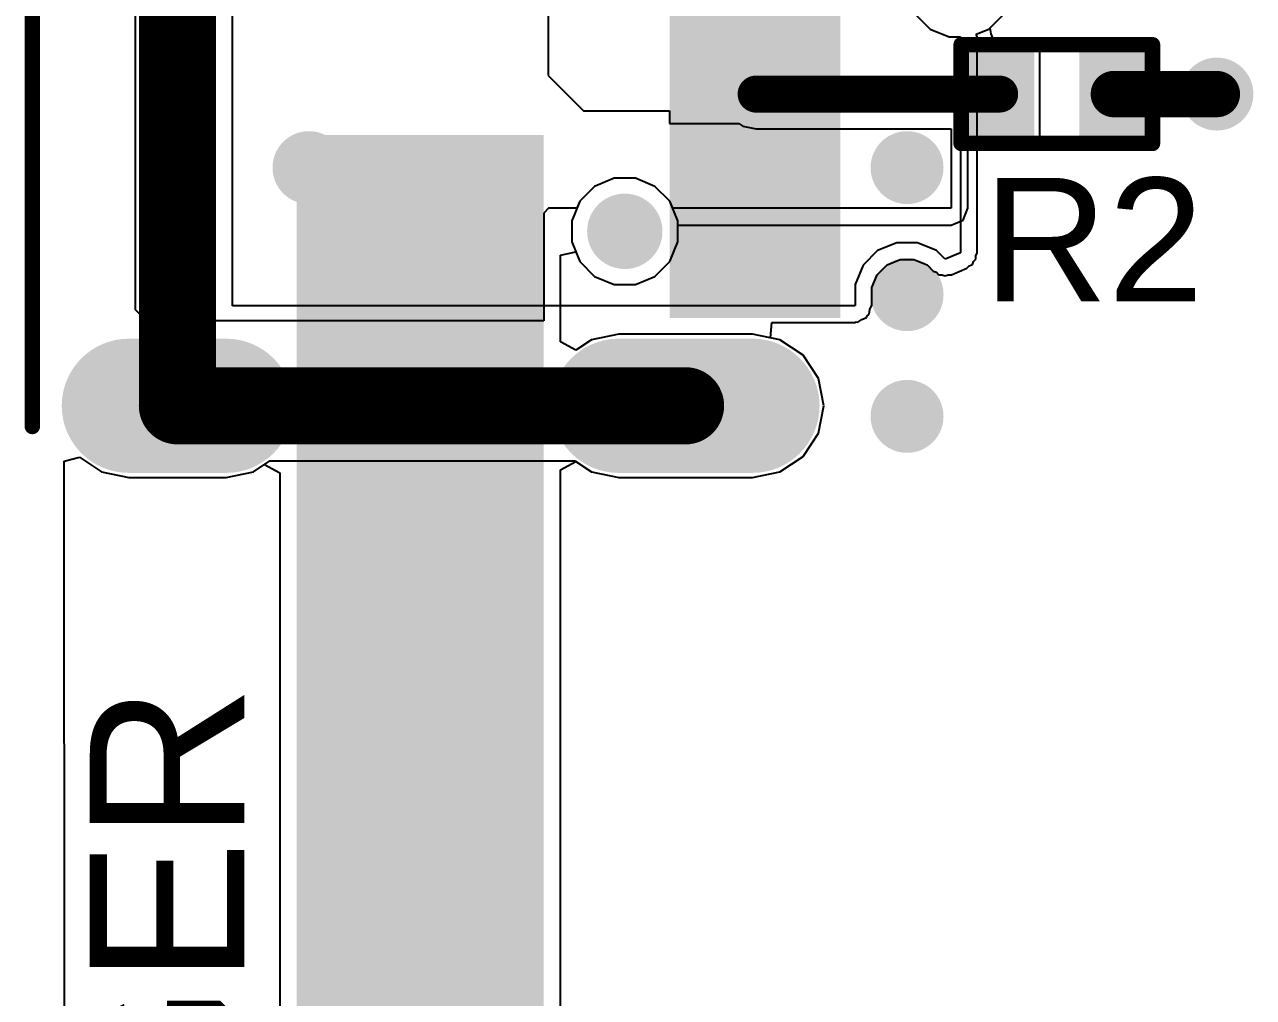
# Model space of a CAD drawing. Header units: millimetres. Extents: x -4.8 to 36.7, y -5.2 to 57.6.
# Drawn here: x -4.8 to 5.31, y 16.54 to 24.54 of the extents above; entities that cross this region are included whole.
import ezdxf

# ---------------------------------------------------------------- set-up
doc = ezdxf.new("R2010")
doc.units = ezdxf.units.MM
for name, color, linetype in [('BottomLayer', 5, 'Continuous'), ('BottomSolder', 6, 'Continuous'), ('MultiLayer', 9, 'Continuous'), ('PadHoleLayer', 156, 'Continuous'), ('TopLayer', 1, 'Continuous'), ('TopOverlay', 2, 'Continuous'), ('TopPaste', 8, 'Continuous'), ('TopSolder', 216, 'Continuous'), ('ViaHoleLayer', 16, 'Continuous')]:
    doc.layers.add(name, color=color, linetype=linetype)
doc.styles.add('Arial', font='', dxfattribs={"height": 0.2})
doc.styles.get('Arial').set_extended_font_data('Arial')

# ---------------------------------------------------------------- blocks, each defined once
blk = doc.blocks.new('R___0402_73')
at = {"layer": 'TopLayer'}
for points in [[(-0.699, -0.318), (-0.699, 0.318), (-0.241, 0.318), (-0.241, -0.318)], [(0.241, -0.318), (0.241, 0.318), (0.699, 0.318), (0.699, -0.318)]]:
    blk.add_hatch(color=1, dxfattribs=at).paths.add_polyline_path(points)
at = {"layer": 'TopPaste'}
for points in [[(-0.699, -0.318), (-0.699, 0.318), (-0.241, 0.318), (-0.241, -0.318)], [(0.241, -0.318), (0.241, 0.318), (0.699, 0.318), (0.699, -0.318)]]:
    blk.add_hatch(color=8, dxfattribs=at).paths.add_polyline_path(points)
at = {"layer": 'TopSolder'}
for points in [[(-0.754, -0.373), (-0.754, 0.373), (-0.186, 0.373), (-0.186, -0.373)], [(0.186, -0.373), (0.186, 0.373), (0.754, 0.373), (0.754, -0.373)]]:
    blk.add_hatch(color=216, dxfattribs=at).paths.add_polyline_path(points)
at = {"layer": 'TopOverlay'}
for points, const_width in [([(-0.787, 0.406), (0.787, 0.406)], 0.127), ([(-0.787, -0.406), (-0.787, 0.406)], 0.127), ([(0.787, -0.406), (0.787, 0.406)], 0.127), ([(-0.787, -0.406), (0.787, -0.406)], 0.127), ([(-0.813, -0.432), (0.813, -0.432)], 0.00323)]:
    blk.add_lwpolyline(points, dxfattribs=dict(at, const_width=const_width))
for points, const_width in [([(-0.819, 0.406, 1), (-0.756, 0.406, 1)], 0.0635), ([(-0.819, 0.406, 1), (-0.756, 0.406, 1)], 0.0635), ([(0.756, 0.406, 1), (0.819, 0.406, 1)], 0.0635), ([(0.756, 0.406, 1), (0.819, 0.406, 1)], 0.0635), ([(-0.819, -0.406, 1), (-0.756, -0.406, 1)], 0.0635), ([(-0.819, -0.406, 1), (-0.756, -0.406, 1)], 0.0635), ([(0.756, -0.406, 1), (0.819, -0.406, 1)], 0.0635), ([(0.756, -0.406, 1), (0.819, -0.406, 1)], 0.0635), ([(-0.814, -0.432, 1), (-0.812, -0.432, 1)], 0.00161), ([(0.812, -0.432, 1), (0.814, -0.432, 1)], 0.00161)]:
    blk.add_lwpolyline(points, format="xyb", close=True, dxfattribs=dict(at, const_width=const_width))
blk = doc.blocks.new('TYPE_C_31_M_12__78')
at = {"layer": 'BottomLayer'}
h = blk.add_hatch(color=5, dxfattribs=at)
edge = h.paths.add_edge_path()
edge.add_arc((-4.325, 2.355), 0.45, 0, 180)
edge.add_line((-4.775, 2.355), (-4.775, 1.255))
edge.add_arc((-4.325, 1.255), 0.45, 180, 360)
edge.add_line((-3.875, 1.255), (-3.875, 2.355))
h = blk.add_hatch(color=5, dxfattribs=at)
edge = h.paths.add_edge_path()
edge.add_arc((4.325, 1.255), 0.45, 180, 360)
edge.add_line((4.775, 1.255), (4.775, 2.355))
edge.add_arc((4.325, 2.355), 0.45, 0, 180)
edge.add_line((3.875, 2.355), (3.875, 1.255))
h = blk.add_hatch(color=5, dxfattribs=at)
edge = h.paths.add_edge_path()
edge.add_arc((-4.325, -2.775), 0.45, 180, 360)
edge.add_line((-3.875, -2.775), (-3.875, -1.975))
edge.add_arc((-4.325, -1.975), 0.45, 0, 180)
edge.add_line((-4.775, -1.975), (-4.775, -2.775))
h = blk.add_hatch(color=5, dxfattribs=at)
edge = h.paths.add_edge_path()
edge.add_arc((4.325, -2.775), 0.45, 180, 360)
edge.add_line((4.775, -2.775), (4.775, -1.975))
edge.add_arc((4.325, -1.975), 0.45, 0, 180)
edge.add_line((3.875, -1.975), (3.875, -2.775))
at = {"layer": 'BottomSolder'}
h = blk.add_hatch(color=6, dxfattribs=at)
edge = h.paths.add_edge_path()
edge.add_arc((-4.325, 2.355), 0.552, 0, 180)
edge.add_line((-4.877, 2.355), (-4.877, 1.255))
edge.add_arc((-4.325, 1.255), 0.552, 180, 360)
edge.add_line((-3.773, 1.255), (-3.773, 2.355))
h = blk.add_hatch(color=6, dxfattribs=at)
edge = h.paths.add_edge_path()
edge.add_arc((4.325, 1.255), 0.552, 180, 360)
edge.add_line((4.877, 1.255), (4.877, 2.355))
edge.add_arc((4.325, 2.355), 0.552, 0, 180)
edge.add_line((3.773, 2.355), (3.773, 1.255))
h = blk.add_hatch(color=6, dxfattribs=at)
edge = h.paths.add_edge_path()
edge.add_arc((-2.89, 1.305), 0.102, 0, 360)
h = blk.add_hatch(color=6, dxfattribs=at)
edge = h.paths.add_edge_path()
edge.add_arc((2.89, 1.305), 0.102, 0, 360)
h = blk.add_hatch(color=6, dxfattribs=at)
edge = h.paths.add_edge_path()
edge.add_arc((-4.325, -2.775), 0.552, 180, 360)
edge.add_line((-3.773, -2.775), (-3.773, -1.975))
edge.add_arc((-4.325, -1.975), 0.552, 0, 180)
edge.add_line((-4.877, -1.975), (-4.877, -2.775))
h = blk.add_hatch(color=6, dxfattribs=at)
edge = h.paths.add_edge_path()
edge.add_arc((4.325, -2.775), 0.552, 180, 360)
edge.add_line((4.877, -2.775), (4.877, -1.975))
edge.add_arc((4.325, -1.975), 0.552, 0, 180)
edge.add_line((3.773, -1.975), (3.773, -2.775))
at = {"layer": 'MultiLayer'}
h = blk.add_hatch(color=9, dxfattribs=at)
edge = h.paths.add_edge_path()
edge.add_arc((-4.325, 2.355), 0.45, 0, 180)
edge.add_line((-4.775, 2.355), (-4.775, 1.255))
edge.add_arc((-4.325, 1.255), 0.45, 180, 360)
edge.add_line((-3.875, 1.255), (-3.875, 2.355))
h = blk.add_hatch(color=9, dxfattribs=at)
edge = h.paths.add_edge_path()
edge.add_arc((4.325, 1.255), 0.45, 180, 360)
edge.add_line((4.775, 1.255), (4.775, 2.355))
edge.add_arc((4.325, 2.355), 0.45, 0, 180)
edge.add_line((3.875, 2.355), (3.875, 1.255))
h = blk.add_hatch(color=9, dxfattribs=at)
edge = h.paths.add_edge_path()
edge.add_arc((-4.325, -2.775), 0.45, 180, 360)
edge.add_line((-3.875, -2.775), (-3.875, -1.975))
edge.add_arc((-4.325, -1.975), 0.45, 0, 180)
edge.add_line((-4.775, -1.975), (-4.775, -2.775))
h = blk.add_hatch(color=9, dxfattribs=at)
edge = h.paths.add_edge_path()
edge.add_arc((4.325, -2.775), 0.45, 180, 360)
edge.add_line((4.775, -2.775), (4.775, -1.975))
edge.add_arc((4.325, -1.975), 0.45, 0, 180)
edge.add_line((3.875, -1.975), (3.875, -2.775))
at = {"layer": 'PadHoleLayer'}
h = blk.add_hatch(color=156, dxfattribs=at)
edge = h.paths.add_edge_path()
edge.add_arc((-4.325, 1.255), 0.3, 180, 360)
edge.add_line((-4.025, 1.255), (-4.025, 2.355))
edge.add_arc((-4.325, 2.355), 0.3, 0, 180)
edge.add_line((-4.625, 2.355), (-4.625, 1.255))
h = blk.add_hatch(color=156, dxfattribs=at)
edge = h.paths.add_edge_path()
edge.add_arc((4.325, 1.255), 0.3, 180, 360)
edge.add_line((4.625, 1.255), (4.625, 2.355))
edge.add_arc((4.325, 2.355), 0.3, 0, 180)
edge.add_line((4.025, 2.355), (4.025, 1.255))
h = blk.add_hatch(color=156, dxfattribs=at)
edge = h.paths.add_edge_path()
edge.add_arc((-2.89, 1.305), 0.31, 0, 360)
h = blk.add_hatch(color=156, dxfattribs=at)
edge = h.paths.add_edge_path()
edge.add_arc((2.89, 1.305), 0.31, 0, 360)
h = blk.add_hatch(color=156, dxfattribs=at)
edge = h.paths.add_edge_path()
edge.add_arc((-4.325, -2.775), 0.3, 180, 360)
edge.add_line((-4.025, -2.775), (-4.025, -1.975))
edge.add_arc((-4.325, -1.975), 0.3, 0, 180)
edge.add_line((-4.625, -1.975), (-4.625, -2.775))
h = blk.add_hatch(color=156, dxfattribs=at)
edge = h.paths.add_edge_path()
edge.add_arc((4.325, -2.775), 0.3, 180, 360)
edge.add_line((4.625, -2.775), (4.625, -1.975))
edge.add_arc((4.325, -1.975), 0.3, 0, 180)
edge.add_line((4.025, -1.975), (4.025, -2.775))
at = {"layer": 'TopLayer'}
for points in [[(-3.5, 2.975), (-2.9, 2.975), (-2.9, 1.775), (-3.5, 1.775)], [(-2.7, 2.975), (-2.1, 2.975), (-2.1, 1.775), (-2.7, 1.775)], [(-1.9, 2.975), (-1.6, 2.975), (-1.6, 1.775), (-1.9, 1.775)], [(-1.4, 2.975), (-1.1, 2.975), (-1.1, 1.775), (-1.4, 1.775)], [(-0.9, 2.975), (-0.6, 2.975), (-0.6, 1.775), (-0.9, 1.775)], [(-0.4, 2.975), (-0.1, 2.975), (-0.1, 1.775), (-0.4, 1.775)], [(0.4, 1.775), (0.1, 1.775), (0.1, 2.975), (0.4, 2.975)], [(0.9, 1.775), (0.6, 1.775), (0.6, 2.975), (0.9, 2.975)], [(1.4, 1.775), (1.1, 1.775), (1.1, 2.975), (1.4, 2.975)], [(1.9, 1.775), (1.6, 1.775), (1.6, 2.975), (1.9, 2.975)], [(2.7, 1.775), (2.1, 1.775), (2.1, 2.975), (2.7, 2.975)], [(2.9, 2.975), (3.5, 2.975), (3.5, 1.775), (2.9, 1.775)]]:
    blk.add_hatch(color=1, dxfattribs=at).paths.add_polyline_path(points)
h = blk.add_hatch(color=1, dxfattribs=at)
edge = h.paths.add_edge_path()
edge.add_arc((-4.325, 2.355), 0.45, 0, 180)
edge.add_line((-4.775, 2.355), (-4.775, 1.255))
edge.add_arc((-4.325, 1.255), 0.45, 180, 360)
edge.add_line((-3.875, 1.255), (-3.875, 2.355))
h = blk.add_hatch(color=1, dxfattribs=at)
edge = h.paths.add_edge_path()
edge.add_arc((4.325, 1.255), 0.45, 180, 360)
edge.add_line((4.775, 1.255), (4.775, 2.355))
edge.add_arc((4.325, 2.355), 0.45, 0, 180)
edge.add_line((3.875, 2.355), (3.875, 1.255))
h = blk.add_hatch(color=1, dxfattribs=at)
edge = h.paths.add_edge_path()
edge.add_arc((-4.325, -2.775), 0.45, 180, 360)
edge.add_line((-3.875, -2.775), (-3.875, -1.975))
edge.add_arc((-4.325, -1.975), 0.45, 0, 180)
edge.add_line((-4.775, -1.975), (-4.775, -2.775))
h = blk.add_hatch(color=1, dxfattribs=at)
edge = h.paths.add_edge_path()
edge.add_arc((4.325, -2.775), 0.45, 180, 360)
edge.add_line((4.775, -2.775), (4.775, -1.975))
edge.add_arc((4.325, -1.975), 0.45, 0, 180)
edge.add_line((3.875, -1.975), (3.875, -2.775))
at = {"layer": 'TopPaste'}
for points in [[(-3.5, 2.975), (-2.9, 2.975), (-2.9, 1.775), (-3.5, 1.775)], [(-2.7, 2.975), (-2.1, 2.975), (-2.1, 1.775), (-2.7, 1.775)], [(-1.9, 2.975), (-1.6, 2.975), (-1.6, 1.775), (-1.9, 1.775)], [(-1.4, 2.975), (-1.1, 2.975), (-1.1, 1.775), (-1.4, 1.775)], [(-0.9, 2.975), (-0.6, 2.975), (-0.6, 1.775), (-0.9, 1.775)], [(-0.4, 2.975), (-0.1, 2.975), (-0.1, 1.775), (-0.4, 1.775)], [(0.4, 1.775), (0.1, 1.775), (0.1, 2.975), (0.4, 2.975)], [(0.9, 1.775), (0.6, 1.775), (0.6, 2.975), (0.9, 2.975)], [(1.4, 1.775), (1.1, 1.775), (1.1, 2.975), (1.4, 2.975)], [(1.9, 1.775), (1.6, 1.775), (1.6, 2.975), (1.9, 2.975)], [(2.7, 1.775), (2.1, 1.775), (2.1, 2.975), (2.7, 2.975)], [(2.9, 2.975), (3.5, 2.975), (3.5, 1.775), (2.9, 1.775)]]:
    blk.add_hatch(color=8, dxfattribs=at).paths.add_polyline_path(points)
at = {"layer": 'TopSolder'}
for points in [[(-3.602, 3.077), (-2.798, 3.077), (-2.798, 1.673), (-3.602, 1.673)], [(-2.802, 3.077), (-1.998, 3.077), (-1.998, 1.673), (-2.802, 1.673)], [(-2.002, 3.077), (-1.498, 3.077), (-1.498, 1.673), (-2.002, 1.673)], [(-1.502, 3.077), (-0.998, 3.077), (-0.998, 1.673), (-1.502, 1.673)], [(-1.002, 3.077), (-0.498, 3.077), (-0.498, 1.673), (-1.002, 1.673)], [(-0.502, 3.077), (0.002, 3.077), (0.002, 1.673), (-0.502, 1.673)], [(0.502, 1.673), (-0.002, 1.673), (-0.002, 3.077), (0.502, 3.077)], [(1.002, 1.673), (0.498, 1.673), (0.498, 3.077), (1.002, 3.077)], [(1.502, 1.673), (0.998, 1.673), (0.998, 3.077), (1.502, 3.077)], [(2.002, 1.673), (1.498, 1.673), (1.498, 3.077), (2.002, 3.077)], [(2.802, 1.673), (1.998, 1.673), (1.998, 3.077), (2.802, 3.077)], [(2.798, 3.077), (3.602, 3.077), (3.602, 1.673), (2.798, 1.673)]]:
    blk.add_hatch(color=216, dxfattribs=at).paths.add_polyline_path(points)
h = blk.add_hatch(color=216, dxfattribs=at)
edge = h.paths.add_edge_path()
edge.add_arc((-4.325, 2.355), 0.552, 0, 180)
edge.add_line((-4.877, 2.355), (-4.877, 1.255))
edge.add_arc((-4.325, 1.255), 0.552, 180, 360)
edge.add_line((-3.773, 1.255), (-3.773, 2.355))
h = blk.add_hatch(color=216, dxfattribs=at)
edge = h.paths.add_edge_path()
edge.add_arc((4.325, 1.255), 0.552, 180, 360)
edge.add_line((4.877, 1.255), (4.877, 2.355))
edge.add_arc((4.325, 2.355), 0.552, 0, 180)
edge.add_line((3.773, 2.355), (3.773, 1.255))
h = blk.add_hatch(color=216, dxfattribs=at)
edge = h.paths.add_edge_path()
edge.add_arc((-2.89, 1.305), 0.102, 0, 360)
h = blk.add_hatch(color=216, dxfattribs=at)
edge = h.paths.add_edge_path()
edge.add_arc((2.89, 1.305), 0.102, 0, 360)
h = blk.add_hatch(color=216, dxfattribs=at)
edge = h.paths.add_edge_path()
edge.add_arc((-4.325, -2.775), 0.552, 180, 360)
edge.add_line((-3.773, -2.775), (-3.773, -1.975))
edge.add_arc((-4.325, -1.975), 0.552, 0, 180)
edge.add_line((-4.877, -1.975), (-4.877, -2.775))
h = blk.add_hatch(color=216, dxfattribs=at)
edge = h.paths.add_edge_path()
edge.add_arc((4.325, -2.775), 0.552, 180, 360)
edge.add_line((4.877, -2.775), (4.877, -1.975))
edge.add_arc((4.325, -1.975), 0.552, 0, 180)
edge.add_line((3.773, -1.975), (3.773, -2.775))
at = {"layer": 'TopOverlay', "const_width": 0.127}
for points in [[(-4.445, -1.181), (-4.445, 0.445)], [(4.445, -1.181), (4.445, 0.445)], [(4.495, -3.569), (-4.495, -3.569)]]:
    blk.add_lwpolyline(points, dxfattribs=at)
at = {"layer": 'TopOverlay', "const_width": 0.0635}
for points in [[(-4.476, 0.445, 1), (-4.413, 0.445, 1)], [(4.413, 0.445, 1), (4.476, 0.445, 1)], [(-4.476, -1.181, 1), (-4.413, -1.181, 1)], [(4.413, -1.181, 1), (4.476, -1.181, 1)], [(-4.527, -3.569, 1), (-4.464, -3.569, 1)], [(4.464, -3.569, 1), (4.527, -3.569, 1)]]:
    blk.add_lwpolyline(points, format="xyb", close=True, dxfattribs=at)

msp = doc.modelspace()

# ---------------------------------------------------------------- hatches: boundary and pattern name
at = {"layer": 'BottomLayer'}
h = msp.add_hatch(color=5, dxfattribs=at)
edge = h.paths.add_edge_path()
edge.add_arc((5.005, 23.966), 0.3, 0, 360)
h = msp.add_hatch(color=5, dxfattribs=at)
edge = h.paths.add_edge_path()
edge.add_arc((-2.464, 23.361), 0.3, 0, 360)
h = msp.add_hatch(color=5, dxfattribs=at)
edge = h.paths.add_edge_path()
edge.add_arc((2.456, 23.361), 0.3, 0, 360)
h = msp.add_hatch(color=5, dxfattribs=at)
edge = h.paths.add_edge_path()
edge.add_arc((2.456, 22.316), 0.3, 0, 360)
h = msp.add_hatch(color=5, dxfattribs=at)
edge = h.paths.add_edge_path()
edge.add_arc((2.456, 21.315), 0.3, 0, 360)
at = {"layer": 'TopLayer'}
h = msp.add_hatch(color=1, dxfattribs=at)
edge = h.paths.add_edge_path()
edge.add_arc((5.005, 23.966), 0.3, 0, 360)
h = msp.add_hatch(color=1, dxfattribs=at)
edge = h.paths.add_edge_path()
edge.add_arc((-2.464, 23.361), 0.3, 0, 360)
h = msp.add_hatch(color=1, dxfattribs=at)
edge = h.paths.add_edge_path()
edge.add_arc((2.456, 23.361), 0.3, 0, 360)
msp.add_hatch(color=1, dxfattribs=at).paths.add_polyline_path([(-2.565, 5.232), (-0.533, 5.232), (-0.533, 23.629), (-2.565, 23.629)])
h = msp.add_hatch(color=1, dxfattribs=at)
edge = h.paths.add_edge_path()
edge.add_arc((2.456, 22.316), 0.3, 0, 360)
h = msp.add_hatch(color=1, dxfattribs=at)
edge = h.paths.add_edge_path()
edge.add_arc((2.456, 21.315), 0.3, 0, 360)
at = {"layer": 'ViaHoleLayer'}
h = msp.add_hatch(color=16, dxfattribs=at)
edge = h.paths.add_edge_path()
edge.add_arc((5.005, 23.966), 0.15, 0, 360)
h = msp.add_hatch(color=16, dxfattribs=at)
edge = h.paths.add_edge_path()
edge.add_arc((-2.464, 23.361), 0.15, 0, 360)
h = msp.add_hatch(color=16, dxfattribs=at)
edge = h.paths.add_edge_path()
edge.add_arc((2.456, 23.361), 0.15, 0, 360)
h = msp.add_hatch(color=16, dxfattribs=at)
edge = h.paths.add_edge_path()
edge.add_arc((2.456, 22.316), 0.15, 0, 360)
h = msp.add_hatch(color=16, dxfattribs=at)
edge = h.paths.add_edge_path()
edge.add_arc((2.456, 21.315), 0.15, 0, 360)

# ---------------------------------------------------------------- linework, layer by layer
at = {"layer": 'BottomLayer'}
for p, q in [((-3.093, 22.225), (-3.093, 29.328)), ((2.526, 24.621), (2.646, 24.501)), ((3.129, 24.501), (3.25, 24.621)), ((2.646, 24.501), (2.803, 24.436)), ((3.024, 24.458), (3.129, 24.501)), ((2.803, 24.436), (2.896, 24.436)), ((2.896, 24.436), (2.896, 22.66)), ((3.033, 24.436), (3.024, 24.458)), ((3.033, 22.66), (3.033, 24.436)), ((0.047, 23.274), (-0.114, 23.207)), ((0.221, 23.274), (0.047, 23.274)), ((0.381, 23.207), (0.221, 23.274)), ((-0.114, 23.207), (-0.237, 23.084)), ((0.504, 23.084), (0.381, 23.207)), ((-0.237, 23.084), (-0.303, 22.924)), ((0.571, 22.924), (0.504, 23.084)), ((-0.303, 22.924), (-0.303, 22.75)), ((0.571, 22.75), (0.571, 22.924)), ((-0.303, 22.75), (-0.237, 22.589)), ((0.504, 22.589), (0.571, 22.75)), ((2.214, 22.678), (2.094, 22.558)), ((2.371, 22.743), (2.214, 22.678)), ((2.541, 22.743), (2.371, 22.743)), ((2.698, 22.678), (2.541, 22.743)), ((2.769, 22.607), (2.698, 22.678)), ((2.896, 22.66), (2.769, 22.607)), ((3.023, 22.635), (3.033, 22.66)), ((-0.237, 22.589), (-0.114, 22.466)), ((0.381, 22.466), (0.504, 22.589)), ((2.094, 22.558), (2.029, 22.401)), ((2.21, 22.48), (2.292, 22.562)), ((2.292, 22.562), (2.398, 22.606)), ((2.398, 22.606), (2.513, 22.606)), ((2.513, 22.606), (2.62, 22.562)), ((2.62, 22.562), (2.671, 22.51)), ((2.948, 22.533), (2.968, 22.552)), ((2.968, 22.552), (2.993, 22.563)), ((2.993, 22.563), (3.003, 22.588)), ((3.003, 22.588), (3.023, 22.607)), ((3.023, 22.607), (3.023, 22.635)), ((-0.114, 22.466), (0.047, 22.4)), ((0.221, 22.4), (0.381, 22.466)), ((2.166, 22.374), (2.21, 22.48)), ((2.671, 22.51), (2.697, 22.5)), ((2.697, 22.5), (2.716, 22.48)), ((2.716, 22.48), (2.743, 22.48)), ((2.743, 22.48), (2.769, 22.47)), ((2.769, 22.47), (2.794, 22.48)), ((2.794, 22.48), (2.821, 22.48)), ((2.821, 22.48), (2.948, 22.533)), ((0.047, 22.4), (0.221, 22.4)), ((2.029, 22.401), (2.029, 22.231)), ((2.166, 22.231), (2.166, 22.374)), ((2.025, 22.225), (-3.093, 22.225)), ((2.029, 22.231), (2.025, 22.225)), ((2.126, 22.134), (2.129, 22.142)), ((2.129, 22.142), (2.139, 22.149)), ((2.139, 22.149), (2.143, 22.155)), ((2.143, 22.155), (2.151, 22.194)), ((2.151, 22.194), (2.166, 22.231)), ((1.332, 21.961), (1.344, 22.088)), ((1.344, 22.088), (2.025, 22.088)), ((2.025, 22.088), (2.038, 22.093)), ((2.038, 22.093), (2.051, 22.09)), ((2.051, 22.09), (2.085, 22.112)), ((2.085, 22.112), (2.122, 22.128)), ((2.122, 22.128), (2.124, 22.133)), ((2.124, 22.133), (2.126, 22.134)), ((1.409, 21.945), (1.332, 21.961)), ((1.6, 21.818), (1.409, 21.945)), ((1.727, 21.627), (1.6, 21.818)), ((1.772, 21.402), (1.727, 21.627)), ((1.727, 21.177), (1.772, 21.402)), ((1.6, 20.986), (1.727, 21.177)), ((-4.478, 20.947), (-4.351, 20.978)), ((-4.473, 6.452), (-4.478, 20.947)), ((-4.351, 20.978), (-4.171, 20.858)), ((-2.921, 20.858), (-2.786, 20.948)), ((-2.786, 20.948), (-0.277, 20.948)), ((-0.277, 20.948), (-0.141, 20.858)), ((1.409, 20.858), (1.6, 20.986)), ((-4.171, 20.858), (-3.946, 20.813)), ((-3.146, 20.813), (-2.921, 20.858)), ((-0.141, 20.858), (0.084, 20.813)), ((1.184, 20.813), (1.409, 20.858)), ((-3.946, 20.813), (-3.146, 20.813)), ((0.084, 20.813), (1.184, 20.813))]:
    msp.add_line(p, q, dxfattribs=at)
at = {"layer": 'BottomLayer', "const_width": 0.635}
for points in [[(-3.546, 21.402), (-3.546, 30.052)], [(-3.546, 21.402), (0.634, 21.402)]]:
    msp.add_lwpolyline(points, dxfattribs=at)
at = {"layer": 'BottomLayer', "const_width": 0.318}
for points in [[(-3.705, 21.402, 1), (-3.388, 21.402, 1)], [(-3.705, 21.402, 1), (-3.388, 21.402, 1)], [(0.475, 21.402, 1), (0.792, 21.402, 1)]]:
    msp.add_lwpolyline(points, format="xyb", close=True, dxfattribs=at)
at = {"layer": 'TopLayer'}
for p, q in [((-3.891, 22.191), (-3.891, 29.352)), ((-0.497, 25.672), (-0.497, 24.119)), ((3.14, 24.512), (3.25, 24.621)), ((3.147, 24.461), (3.14, 24.512)), ((3.179, 24.385), (3.147, 24.461)), ((3.548, 24.385), (3.179, 24.385)), ((3.548, 23.547), (3.548, 24.385)), ((-0.497, 24.119), (-0.205, 23.827)), ((-0.205, 23.827), (0.502, 23.827)), ((0.502, 23.827), (0.502, 23.725)), ((0.502, 23.725), (1.072, 23.725)), ((1.072, 23.725), (1.105, 23.703)), ((1.105, 23.703), (1.214, 23.681)), ((1.214, 23.681), (2.819, 23.681)), ((2.819, 23.681), (2.819, 23.027)), ((2.957, 23.027), (2.957, 23.547)), ((2.957, 23.547), (3.548, 23.547)), ((0.047, 23.274), (-0.114, 23.207)), ((0.221, 23.274), (0.047, 23.274)), ((0.381, 23.207), (0.221, 23.274)), ((-0.114, 23.207), (-0.237, 23.084)), ((0.504, 23.084), (0.381, 23.207)), ((-0.237, 23.084), (-0.261, 23.027)), ((0.528, 23.027), (0.504, 23.084)), ((-0.494, 23.027), (-0.533, 22.987)), ((-0.533, 22.987), (-0.533, 22.102)), ((-0.261, 23.027), (-0.494, 23.027)), ((2.819, 23.027), (0.528, 23.027)), ((2.917, 22.929), (2.957, 23.027)), ((0.571, 22.75), (0.571, 22.889)), ((0.571, 22.889), (2.819, 22.889)), ((2.819, 22.889), (2.917, 22.929)), ((0.504, 22.589), (0.571, 22.75)), ((-0.396, 22.642), (-0.269, 22.667)), ((-0.269, 22.667), (-0.237, 22.589)), ((-0.396, 21.928), (-0.396, 22.642)), ((-0.237, 22.589), (-0.114, 22.466)), ((0.381, 22.466), (0.504, 22.589)), ((-0.114, 22.466), (0.047, 22.4)), ((0.221, 22.4), (0.381, 22.466)), ((0.047, 22.4), (0.221, 22.4)), ((-3.801, 22.102), (-3.891, 22.191)), ((-0.533, 22.102), (-3.801, 22.102)), ((-0.141, 21.945), (-0.269, 21.86)), ((0.084, 21.99), (-0.141, 21.945)), ((1.184, 21.99), (0.084, 21.99)), ((1.409, 21.945), (1.184, 21.99)), ((1.6, 21.818), (1.409, 21.945)), ((-0.269, 21.86), (-0.396, 21.928)), ((1.727, 21.627), (1.6, 21.818)), ((1.772, 21.402), (1.727, 21.627)), ((1.727, 21.177), (1.772, 21.402)), ((1.6, 20.986), (1.727, 21.177)), ((-4.478, 20.947), (-4.351, 20.978)), ((-4.473, 6.452), (-4.478, 20.947)), ((-4.351, 20.978), (-4.171, 20.858)), ((-0.396, 20.875), (-0.269, 20.943)), ((-0.269, 20.943), (-0.141, 20.858)), ((1.409, 20.858), (1.6, 20.986)), ((-4.171, 20.858), (-3.946, 20.813)), ((-3.146, 20.813), (-2.921, 20.858)), ((-2.921, 20.858), (-2.83, 20.919)), ((-2.83, 20.919), (-2.703, 20.851)), ((-2.703, 20.851), (-2.703, 7.595)), ((-0.396, 7.732), (-0.396, 20.875)), ((-0.141, 20.858), (0.084, 20.813)), ((1.184, 20.813), (1.409, 20.858)), ((-3.946, 20.813), (-3.146, 20.813)), ((0.084, 20.813), (1.184, 20.813))]:
    msp.add_line(p, q, dxfattribs=at)
for points, const_width in [([(1.214, 23.966), (3.218, 23.966)], 0.305), ([(4.158, 23.966), (5.005, 23.966)], 0.381)]:
    msp.add_lwpolyline(points, dxfattribs=dict(at, const_width=const_width))
for points, const_width in [([(1.138, 23.966, 1), (1.291, 23.966, 1)], 0.152), ([(3.142, 23.966, 1), (3.294, 23.966, 1)], 0.152), ([(4.062, 23.966, 1), (4.253, 23.966, 1)], 0.191), ([(4.91, 23.966, 1), (5.1, 23.966, 1)], 0.191)]:
    msp.add_lwpolyline(points, format="xyb", close=True, dxfattribs=dict(at, const_width=const_width))

# ---------------------------------------------------------------- block references
at = {"rotation": 270}
msp.add_blockref('TYPE_C_31_M_12__78', (-1.171, 25.727), dxfattribs=at)
msp.add_blockref('R___0402_73', (3.688, 23.966))

# ---------------------------------------------------------------- texts
at = {"layer": 'TopOverlay', "style": 'Arial'}
msp.add_text('R2', height=1.016, dxfattribs=at).set_placement((3.083, 22.261))
msp.add_text('BATTERY CHARGER', height=1.27, rotation=90, dxfattribs=at).set_placement((-2.997, 1.561))

doc.saveas('drawing.dxf')
